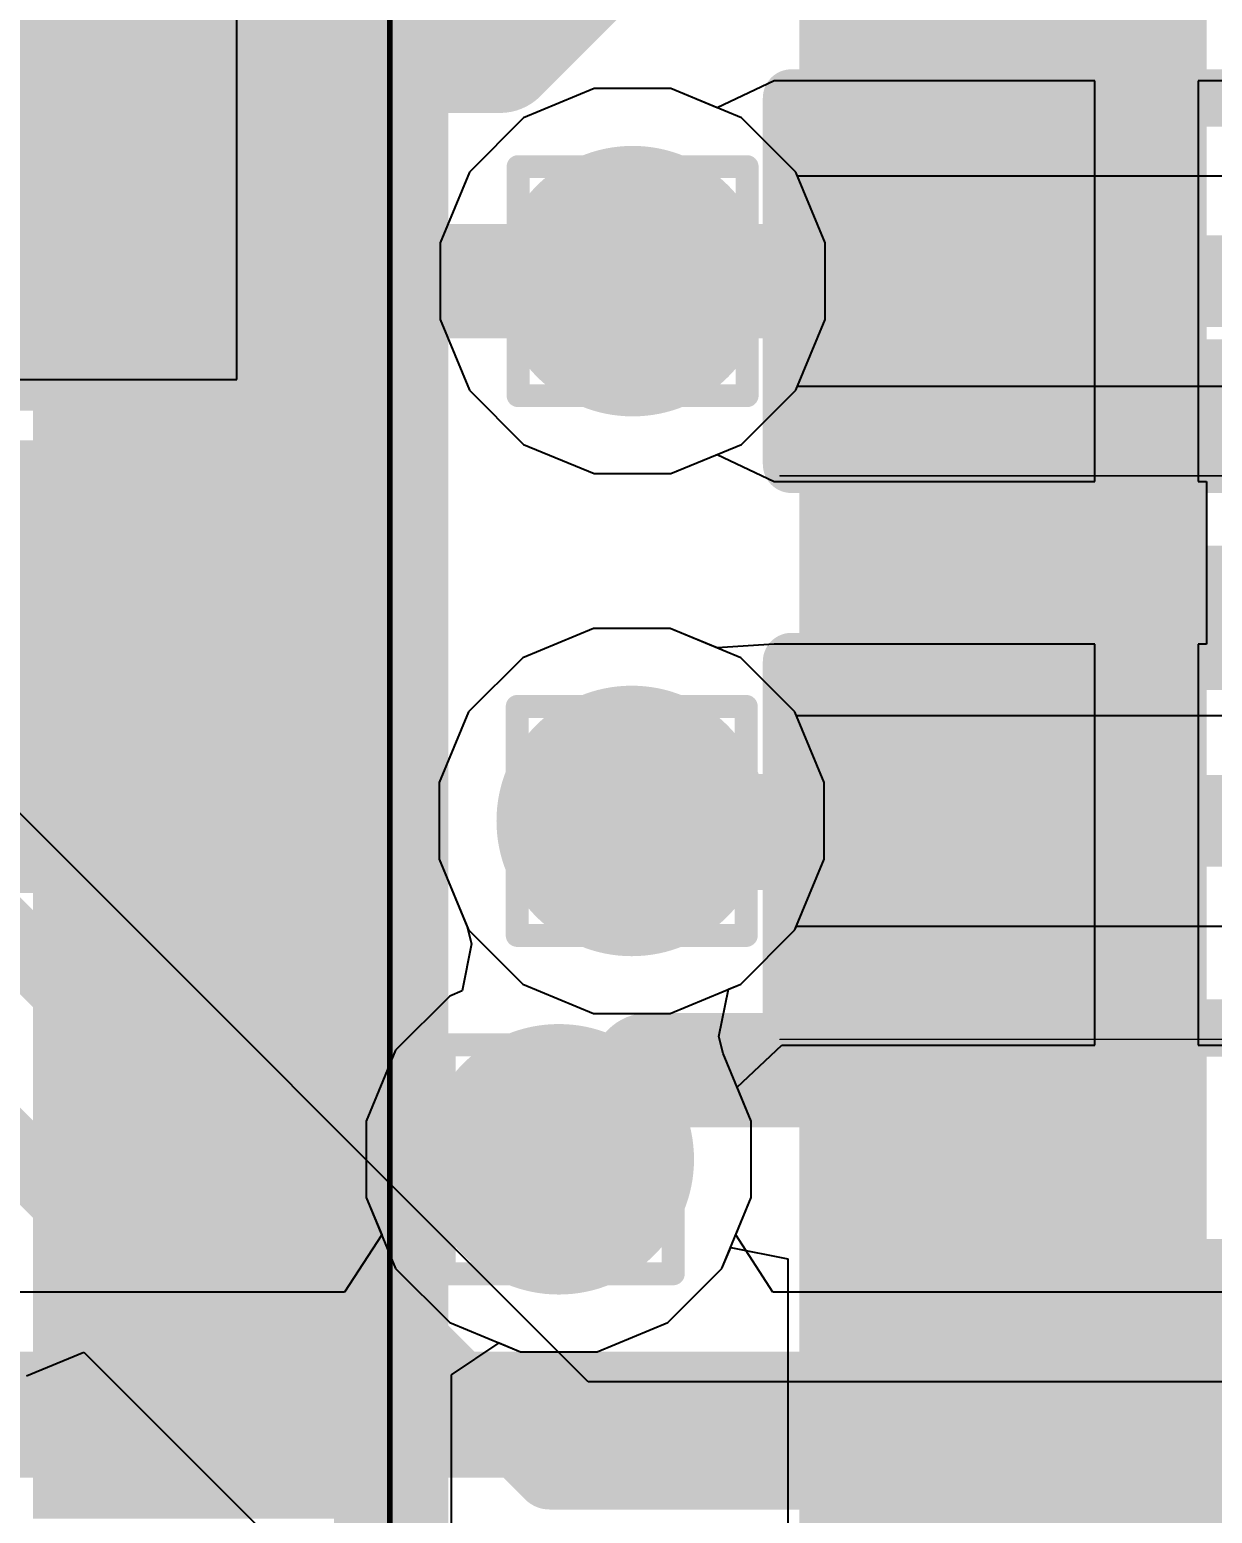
# Model space of a CAD drawing. Header units: inches. Extents: x -11 to 5433, y -4 to 5447.
# Drawn here: x -3.302 to -0.679, y 18.321 to 21.612 of the extents above; entities that cross this region are included whole.
import ezdxf

# ---------------------------------------------------------------- set-up
doc = ezdxf.new("R2010")
doc.units = ezdxf.units.IN
for name, color, linetype in [('Bottom Layer', 5, 'Continuous'), ('Bottom Paste', 16, 'Continuous'), ('Bottom Solder', 6, 'Continuous'), ('Drill Drawing', 1, 'Continuous'), ('Ground', 16, 'Continuous'), ('Mechanical 4', 56, 'Continuous'), ('Power', 76, 'Continuous'), ('Top Layer', 1, 'Continuous'), ('Top Overlay', 2, 'Continuous'), ('Top Paste', 8, 'Continuous'), ('Top Solder', 216, 'Continuous'), ('Via Holes', 16, 'Continuous')]:
    doc.layers.add(name, color=color, linetype=linetype)
doc.styles.add('Arial', font='', dxfattribs={"height": 0.2})
doc.styles.get('Arial').set_extended_font_data('Arial')

# ---------------------------------------------------------------- blocks, each defined once
blk = doc.blocks.new('R___0402_91')
at = {"layer": 'Top Layer'}
for points in [[(-0.6985, -0.3175), (-0.6985, 0.3175), (-0.2413, 0.3175), (-0.2413, -0.3175)], [(0.2413, -0.3175), (0.2413, 0.3175), (0.6985, 0.3175), (0.6985, -0.3175)]]:
    blk.add_hatch(color=1, dxfattribs=at).paths.add_polyline_path(points)
at = {"layer": 'Top Paste'}
for points in [[(-0.6985, -0.3175), (-0.6985, 0.3175), (-0.2413, 0.3175), (-0.2413, -0.3175)], [(0.2413, -0.3175), (0.2413, 0.3175), (0.6985, 0.3175), (0.6985, -0.3175)]]:
    blk.add_hatch(color=8, dxfattribs=at).paths.add_polyline_path(points)
at = {"layer": 'Top Solder'}
for points in [[(-0.7535, -0.3725), (-0.7535, 0.3725), (-0.1863, 0.3725), (-0.1863, -0.3725)], [(0.1863, -0.3725), (0.1863, 0.3725), (0.7535, 0.3725), (0.7535, -0.3725)]]:
    blk.add_hatch(color=216, dxfattribs=at).paths.add_polyline_path(points)
at = {"layer": 'Top Overlay'}
for points in [[(-0.7874, 0.4064, 0.127, 0.127, 0), (0.7874, 0.4064, 0.127, 0.127, 0)], [(-0.7874, -0.4064, 0.127, 0.127, 0), (-0.7874, 0.4064, 0.127, 0.127, 0)], [(0.7874, -0.4064, 0.127, 0.127, 0), (0.7874, 0.4064, 0.127, 0.127, 0)], [(-0.7874, -0.4064, 0.127, 0.127, 0), (0.7874, -0.4064, 0.127, 0.127, 0)], [(-0.8128, -0.4318, 0.00323, 0.00323, 0), (0.8128, -0.4318, 0.00323, 0.00323, 0)]]:
    blk.add_lwpolyline(points, format="xyseb", dxfattribs=at)
for points in [[(-0.8191, 0.4064, 0.0635, 0.0635, 1), (-0.7556, 0.4064, 0.0635, 0.0635, 1)], [(-0.8191, 0.4064, 0.0635, 0.0635, 1), (-0.7556, 0.4064, 0.0635, 0.0635, 1)], [(0.7556, 0.4064, 0.0635, 0.0635, 1), (0.8191, 0.4064, 0.0635, 0.0635, 1)], [(0.7556, 0.4064, 0.0635, 0.0635, 1), (0.8191, 0.4064, 0.0635, 0.0635, 1)], [(-0.8191, -0.4064, 0.0635, 0.0635, 1), (-0.7556, -0.4064, 0.0635, 0.0635, 1)], [(-0.8191, -0.4064, 0.0635, 0.0635, 1), (-0.7556, -0.4064, 0.0635, 0.0635, 1)], [(0.7556, -0.4064, 0.0635, 0.0635, 1), (0.8191, -0.4064, 0.0635, 0.0635, 1)], [(0.7556, -0.4064, 0.0635, 0.0635, 1), (0.8191, -0.4064, 0.0635, 0.0635, 1)], [(-0.8136, -0.4318, 0.00161, 0.00161, 1), (-0.812, -0.4318, 0.00161, 0.00161, 1)], [(0.812, -0.4318, 0.00161, 0.00161, 1), (0.8136, -0.4318, 0.00161, 0.00161, 1)]]:
    blk.add_lwpolyline(points, format="xyseb", close=True, dxfattribs=at)
blk = doc.blocks.new('R___0402_92')
at = {"layer": 'Top Layer'}
for points in [[(-0.6985, -0.3175), (-0.6985, 0.3175), (-0.2413, 0.3175), (-0.2413, -0.3175)], [(0.2413, -0.3175), (0.2413, 0.3175), (0.6985, 0.3175), (0.6985, -0.3175)]]:
    blk.add_hatch(color=1, dxfattribs=at).paths.add_polyline_path(points)
at = {"layer": 'Top Paste'}
for points in [[(-0.6985, -0.3175), (-0.6985, 0.3175), (-0.2413, 0.3175), (-0.2413, -0.3175)], [(0.2413, -0.3175), (0.2413, 0.3175), (0.6985, 0.3175), (0.6985, -0.3175)]]:
    blk.add_hatch(color=8, dxfattribs=at).paths.add_polyline_path(points)
at = {"layer": 'Top Solder'}
for points in [[(-0.7535, -0.3725), (-0.7535, 0.3725), (-0.1863, 0.3725), (-0.1863, -0.3725)], [(0.1863, -0.3725), (0.1863, 0.3725), (0.7535, 0.3725), (0.7535, -0.3725)]]:
    blk.add_hatch(color=216, dxfattribs=at).paths.add_polyline_path(points)
at = {"layer": 'Top Overlay'}
for points in [[(-0.7874, -0.4064, 0.127, 0.127, 0), (-0.7874, 0.4064, 0.127, 0.127, 0)], [(-0.7874, 0.4064, 0.127, 0.127, 0), (0.7874, 0.4064, 0.127, 0.127, 0)], [(0.7874, -0.4064, 0.127, 0.127, 0), (0.7874, 0.4064, 0.127, 0.127, 0)], [(-0.7874, -0.4064, 0.127, 0.127, 0), (0.7874, -0.4064, 0.127, 0.127, 0)], [(-0.8128, -0.4318, 0.00323, 0.00323, 0), (0.8128, -0.4318, 0.00323, 0.00323, 0)]]:
    blk.add_lwpolyline(points, format="xyseb", dxfattribs=at)
for points in [[(-0.8191, 0.4064, 0.0635, 0.0635, 1), (-0.7556, 0.4064, 0.0635, 0.0635, 1)], [(-0.8191, 0.4064, 0.0635, 0.0635, 1), (-0.7556, 0.4064, 0.0635, 0.0635, 1)], [(0.7556, 0.4064, 0.0635, 0.0635, 1), (0.8191, 0.4064, 0.0635, 0.0635, 1)], [(0.7556, 0.4064, 0.0635, 0.0635, 1), (0.8191, 0.4064, 0.0635, 0.0635, 1)], [(-0.8191, -0.4064, 0.0635, 0.0635, 1), (-0.7556, -0.4064, 0.0635, 0.0635, 1)], [(-0.8191, -0.4064, 0.0635, 0.0635, 1), (-0.7556, -0.4064, 0.0635, 0.0635, 1)], [(0.7556, -0.4064, 0.0635, 0.0635, 1), (0.8191, -0.4064, 0.0635, 0.0635, 1)], [(0.7556, -0.4064, 0.0635, 0.0635, 1), (0.8191, -0.4064, 0.0635, 0.0635, 1)], [(-0.8136, -0.4318, 0.00161, 0.00161, 1), (-0.812, -0.4318, 0.00161, 0.00161, 1)], [(0.812, -0.4318, 0.00161, 0.00161, 1), (0.8136, -0.4318, 0.00161, 0.00161, 1)]]:
    blk.add_lwpolyline(points, format="xyseb", close=True, dxfattribs=at)
blk = doc.blocks.new('12401832E402A_B_152')
at = {"layer": 'Bottom Layer'}
for points in [[(-1.85, -1.88), (-1.85, -2.58), (-2.15, -2.58), (-2.15, -1.88)], [(-1.35, -1.88), (-1.35, -2.58), (-1.65, -2.58), (-1.65, -1.88)], [(-0.85, -1.88), (-0.85, -2.58), (-1.15, -2.58), (-1.15, -1.88)], [(-0.35, -1.88), (-0.35, -2.58), (-0.65, -2.58), (-0.65, -1.88)], [(0.15, -1.88), (0.15, -2.58), (-0.15, -2.58), (-0.15, -1.88)], [(0.65, -1.88), (0.65, -2.58), (0.35, -2.58), (0.35, -1.88)], [(1.15, -1.88), (1.15, -2.58), (0.85, -2.58), (0.85, -1.88)], [(-2.1, -3.58), (-2.1, -4.28), (-2.4, -4.28), (-2.4, -3.58)], [(-1.6, -3.58), (-1.6, -4.28), (-1.9, -4.28), (-1.9, -3.58)], [(-1.1, -3.58), (-1.1, -4.28), (-1.4, -4.28), (-1.4, -3.58)], [(-0.6, -3.58), (-0.6, -4.28), (-0.9, -4.28), (-0.9, -3.58)], [(-0.1, -3.58), (-0.1, -4.28), (-0.4, -4.28), (-0.4, -3.58)], [(0.4, -3.58), (0.4, -4.28), (0.1, -4.28), (0.1, -3.58)], [(0.9, -3.58), (0.9, -4.28), (0.6, -4.28), (0.6, -3.58)]]:
    blk.add_hatch(color=5, dxfattribs=at).paths.add_polyline_path(points)
at = {"layer": 'Bottom Paste'}
for points in [[(-1.85, -1.88), (-1.85, -2.58), (-2.15, -2.58), (-2.15, -1.88)], [(-1.35, -1.88), (-1.35, -2.58), (-1.65, -2.58), (-1.65, -1.88)], [(-0.85, -1.88), (-0.85, -2.58), (-1.15, -2.58), (-1.15, -1.88)], [(-0.35, -1.88), (-0.35, -2.58), (-0.65, -2.58), (-0.65, -1.88)], [(0.15, -1.88), (0.15, -2.58), (-0.15, -2.58), (-0.15, -1.88)], [(0.65, -1.88), (0.65, -2.58), (0.35, -2.58), (0.35, -1.88)], [(1.15, -1.88), (1.15, -2.58), (0.85, -2.58), (0.85, -1.88)], [(-2.1, -3.58), (-2.1, -4.28), (-2.4, -4.28), (-2.4, -3.58)], [(-1.6, -3.58), (-1.6, -4.28), (-1.9, -4.28), (-1.9, -3.58)], [(-1.1, -3.58), (-1.1, -4.28), (-1.4, -4.28), (-1.4, -3.58)], [(-0.6, -3.58), (-0.6, -4.28), (-0.9, -4.28), (-0.9, -3.58)], [(-0.1, -3.58), (-0.1, -4.28), (-0.4, -4.28), (-0.4, -3.58)], [(0.4, -3.58), (0.4, -4.28), (0.1, -4.28), (0.1, -3.58)], [(0.9, -3.58), (0.9, -4.28), (0.6, -4.28), (0.6, -3.58)]]:
    blk.add_hatch(color=16, dxfattribs=at).paths.add_polyline_path(points)
at = {"layer": 'Bottom Solder'}
for points in [[(-1.7484, -1.7784), (-1.7484, -2.6816), (-2.2516, -2.6816), (-2.2516, -1.7784)], [(-1.2484, -1.7784), (-1.2484, -2.6816), (-1.7516, -2.6816), (-1.7516, -1.7784)], [(-0.7484, -1.7784), (-0.7484, -2.6816), (-1.2516, -2.6816), (-1.2516, -1.7784)], [(-0.2484, -1.7784), (-0.2484, -2.6816), (-0.7516, -2.6816), (-0.7516, -1.7784)], [(0.2516, -1.7784), (0.2516, -2.6816), (-0.2516, -2.6816), (-0.2516, -1.7784)], [(0.7516, -1.7784), (0.7516, -2.6816), (0.2484, -2.6816), (0.2484, -1.7784)], [(1.2516, -1.7784), (1.2516, -2.6816), (0.7484, -2.6816), (0.7484, -1.7784)], [(-1.9984, -3.4784), (-1.9984, -4.3816), (-2.5016, -4.3816), (-2.5016, -3.4784)], [(-1.4984, -3.4784), (-1.4984, -4.3816), (-2.0016, -4.3816), (-2.0016, -3.4784)], [(-0.9984, -3.4784), (-0.9984, -4.3816), (-1.5016, -4.3816), (-1.5016, -3.4784)], [(-0.4984, -3.4784), (-0.4984, -4.3816), (-1.0016, -4.3816), (-1.0016, -3.4784)], [(0.0016, -3.4784), (0.0016, -4.3816), (-0.5016, -4.3816), (-0.5016, -3.4784)], [(0.5016, -3.4784), (0.5016, -4.3816), (-0.0016, -4.3816), (-0.0016, -3.4784)], [(1.0016, -3.4784), (1.0016, -4.3816), (0.4984, -4.3816), (0.4984, -3.4784)], [(1.5016, -3.4784), (1.5016, -4.3816), (0.9984, -4.3816), (0.9984, -3.4784)]]:
    blk.add_hatch(color=6, dxfattribs=at).paths.add_polyline_path(points)
blk = doc.blocks.new('SOD_523_161')
at = {"layer": 'Top Layer'}
for points in [[(-0.9, 0.35), (-0.3, 0.35), (-0.3, -0.35), (-0.9, -0.35)], [(0.3, 0.35), (0.9, 0.35), (0.9, -0.35), (0.3, -0.35)]]:
    blk.add_hatch(color=1, dxfattribs=at).paths.add_polyline_path(points)
at = {"layer": 'Top Overlay'}
for points in [[(0.6602, 0.356), (1.4222, 0.356), (1.4222, 0.5338), (0.6602, 0.5338)], [(0.9396, -0.3806), (1.4222, -0.3806), (1.4222, 0.3814), (0.9396, 0.3814)], [(0.6601, -0.533), (1.4221, -0.533), (1.4221, -0.3552), (0.6601, -0.3552)]]:
    blk.add_hatch(color=2, dxfattribs=at).paths.add_polyline_path(points)
at = {"layer": 'Top Paste'}
for points in [[(-0.9, 0.35), (-0.3, 0.35), (-0.3, -0.35), (-0.9, -0.35)], [(0.3, 0.35), (0.9, 0.35), (0.9, -0.35), (0.3, -0.35)]]:
    blk.add_hatch(color=8, dxfattribs=at).paths.add_polyline_path(points)
at = {"layer": 'Top Solder'}
for points in [[(-1.0016, 0.4516), (-0.1984, 0.4516), (-0.1984, -0.4516), (-1.0016, -0.4516)], [(0.1984, 0.4516), (1.0016, 0.4516), (1.0016, -0.4516), (0.1984, -0.4516)]]:
    blk.add_hatch(color=216, dxfattribs=at).paths.add_polyline_path(points)
at = {"layer": 'Top Overlay'}
for points in [[(-0.6096, 0.4826, 0.127, 0.127, 0), (0.6604, 0.4826, 0.127, 0.127, 0)], [(-0.6096, 0.4318, 0.127, 0.127, 0), (-0.6096, 0.4818, 0.127, 0.127, 0)], [(-0.6096, -0.4818, 0.127, 0.127, 0), (-0.6096, -0.4318, 0.127, 0.127, 0)], [(-0.6096, -0.4826, 0.127, 0.127, 0), (0.6604, -0.4826, 0.127, 0.127, 0)]]:
    blk.add_lwpolyline(points, format="xyseb", dxfattribs=at)
for points in [[(-0.6413, 0.4826, 0.0635, 0.0635, 1), (-0.5778, 0.4826, 0.0635, 0.0635, 1)], [(-0.6413, 0.4818, 0.0635, 0.0635, 1), (-0.5778, 0.4818, 0.0635, 0.0635, 1)], [(0.6287, 0.4826, 0.0635, 0.0635, 1), (0.6921, 0.4826, 0.0635, 0.0635, 1)], [(-0.6413, 0.4318, 0.0635, 0.0635, 1), (-0.5778, 0.4318, 0.0635, 0.0635, 1)], [(-0.6413, -0.4318, 0.0635, 0.0635, 1), (-0.5778, -0.4318, 0.0635, 0.0635, 1)], [(-0.6413, -0.4818, 0.0635, 0.0635, 1), (-0.5778, -0.4818, 0.0635, 0.0635, 1)], [(-0.6413, -0.4826, 0.0635, 0.0635, 1), (-0.5778, -0.4826, 0.0635, 0.0635, 1)], [(0.6287, -0.4826, 0.0635, 0.0635, 1), (0.6921, -0.4826, 0.0635, 0.0635, 1)]]:
    blk.add_lwpolyline(points, format="xyseb", close=True, dxfattribs=at)

msp = doc.modelspace()

# ---------------------------------------------------------------- hatches: boundary and pattern name
at = {"layer": 'Bottom Layer'}
h = msp.add_hatch(color=5, dxfattribs=at)
edge = h.paths.add_edge_path()
edge.add_arc((-1.9645, 21.0545), 0.3, 0, 360)
h = msp.add_hatch(color=5, dxfattribs=at)
edge = h.paths.add_edge_path()
edge.add_arc((-1.9664, 19.8572), 0.3, 0, 360)
h = msp.add_hatch(color=5, dxfattribs=at)
edge = h.paths.add_edge_path()
edge.add_arc((-2.1283, 19.1067), 0.3, 0, 360)
at = {"layer": 'Ground'}
h = msp.add_hatch(color=16, dxfattribs=at)
edge = h.paths.add_edge_path()
edge.add_arc((-1.9645, 21.0545), 0.3, 0, 360)
h = msp.add_hatch(color=16, dxfattribs=at)
edge = h.paths.add_edge_path()
edge.add_arc((-1.9664, 19.8572), 0.3, 0, 360)
h = msp.add_hatch(color=16, dxfattribs=at)
edge = h.paths.add_edge_path()
edge.add_arc((-2.1283, 19.1067), 0.3, 0, 360)
at = {"layer": 'Power'}
h = msp.add_hatch(color=76, dxfattribs=at)
edge = h.paths.add_edge_path()
edge.add_arc((-1.9645, 21.0545), 0.3, 0, 360)
h = msp.add_hatch(color=76, dxfattribs=at)
edge = h.paths.add_edge_path()
edge.add_arc((-1.9664, 19.8572), 0.3, 0, 360)
h = msp.add_hatch(color=76, dxfattribs=at)
edge = h.paths.add_edge_path()
edge.add_arc((-2.1283, 19.1067), 0.3, 0, 360)
at = {"layer": 'Top Layer'}
h = msp.add_hatch(color=1, dxfattribs=at)
edge = h.paths.add_edge_path()
edge.add_arc((-1.9645, 21.0545), 0.3, 0, 360)
h = msp.add_hatch(color=1, dxfattribs=at)
edge = h.paths.add_edge_path()
edge.add_arc((-1.9664, 19.8572), 0.3, 0, 360)
h = msp.add_hatch(color=1, dxfattribs=at)
edge = h.paths.add_edge_path()
edge.add_arc((-2.1283, 19.1067), 0.3, 0, 360)
at = {"layer": 'Via Holes'}
h = msp.add_hatch(color=7, dxfattribs=at)
edge = h.paths.add_edge_path()
edge.add_arc((-1.9645, 21.0545), 0.15, 0, 360)
h = msp.add_hatch(color=7, dxfattribs=at)
edge = h.paths.add_edge_path()
edge.add_arc((-1.9664, 19.8572), 0.15, 0, 360)
h = msp.add_hatch(color=7, dxfattribs=at)
edge = h.paths.add_edge_path()
edge.add_arc((-2.1283, 19.1067), 0.15, 0, 360)

# ---------------------------------------------------------------- linework, layer by layer
at = {"layer": 'Bottom Layer'}
for p, q in [((-1.7663, 18.8648), (-1.747, 18.9114)), ((-1.747, 18.9114), (-1.62, 18.8861)), ((-1.8864, 18.7447), (-1.7663, 18.8648)), ((-1.62, 18.8861), (-1.62, 18.0344)), ((-2.0434, 18.6797), (-1.8864, 18.7447)), ((-2.366, 18.6287), (-2.2604, 18.6993)), ((-2.2604, 18.6993), (-2.2132, 18.6797)), ((-2.2132, 18.6797), (-2.0434, 18.6797)), ((-2.366, 17.7844), (-2.366, 18.6287))]:
    msp.add_line(p, q, dxfattribs=at)
for points in [[(-2.2588, 21.5545, 0.254, 0.254, 0), (-2.0088, 21.8045, 0.254, 0.254, 0)], [(-3.4859, 21.5614, 0.254, 0.254, 0), (-2.843, 21.5614, 0.254, 0.254, 0)], [(-2.843, 21.5545, 0.254, 0.254, 0), (-2.2588, 21.5545, 0.254, 0.254, 0)], [(-2.7028, 21.0545, 0.254, 0.254, 0), (-1.9645, 21.0545, 0.254, 0.254, 0)], [(-1.0488, 20.8045, 0.2794, 0.2794, 0), (-0.9361, 20.8045, 0.2794, 0.2794, 0)], [(-0.9361, 20.8045, 0.2794, 0.2794, 0), (-0.9171, 20.7854, 0.2794, 0.2794, 0)], [(-0.9171, 20.7854, 0.2794, 0.2794, 0), (4.9592, 20.7854, 0.2794, 0.2794, 0)], [(-3.8451, 20.5614, 0.2794, 0.2794, 0), (-2.843, 20.5614, 0.2794, 0.2794, 0)], [(-1.0488, 20.3045, 0.2794, 0.2794, 0), (-1.0315, 20.3217, 0.2794, 0.2794, 0)], [(-1.0315, 20.3217, 0.2794, 0.2794, 0), (-0.9121, 20.3217, 0.2794, 0.2794, 0)], [(-0.9121, 20.3217, 0.2794, 0.2794, 0), (-0.9056, 20.3282, 0.2794, 0.2794, 0)], [(-0.9056, 20.3282, 0.2794, 0.2794, 0), (4.7698, 20.3282, 0.2794, 0.2794, 0)], [(-4.0086, 20.0782, 0.2794, 0.2794, 0), (-2.8599, 20.0782, 0.2794, 0.2794, 0)], [(-2.8599, 20.0782, 0.2794, 0.2794, 0), (-2.843, 20.0614, 0.2794, 0.2794, 0)], [(-1.9664, 19.8572, 0.254, 0.254, 0), (-1.9435, 19.8343, 0.254, 0.254, 0)], [(-1.9435, 19.8343, 0.254, 0.254, 0), (-1.0786, 19.8343, 0.254, 0.254, 0)], [(-1.0786, 19.8343, 0.254, 0.254, 0), (-1.0488, 19.8045, 0.254, 0.254, 0)], [(-2.1268, 19.1067, 0.254, 0.254, 0), (-1.9291, 19.3045, 0.254, 0.254, 0)], [(-1.9291, 19.3045, 0.254, 0.254, 0), (-1.0488, 19.3045, 0.254, 0.254, 0)], [(-2.1283, 19.1067, 0.254, 0.254, 0), (-2.1268, 19.1067, 0.254, 0.254, 0)], [(-2.843, 19.0545, 0.254, 0.254, 0), (-2.1283, 19.0545, 0.254, 0.254, 0)], [(-1.143, 18.8114, 0.2794, 0.2794, 0), (-1.1216, 18.79, 0.2794, 0.2794, 0)], [(-1.1216, 18.79, 0.2794, 0.2794, 0), (-0.2133, 18.79, 0.2794, 0.2794, 0)], [(-2.8644, 18.54, 0.2794, 0.2794, 0), (-2.843, 18.5614, 0.2794, 0.2794, 0)], [(-3.601, 18.54, 0.2794, 0.2794, 0), (-2.8644, 18.54, 0.2794, 0.2794, 0)], [(-1.143, 18.3114, 0.2794, 0.2794, 0), (-1.1216, 18.3328, 0.2794, 0.2794, 0)], [(-1.1216, 18.3328, 0.2794, 0.2794, 0), (-0.2133, 18.3328, 0.2794, 0.2794, 0)]]:
    msp.add_lwpolyline(points, format="xyseb", dxfattribs=at)
for points in [[(-2.9065, 21.5614, 0.127, 0.127, 1), (-2.7795, 21.5614, 0.127, 0.127, 1)], [(-2.9065, 21.5545, 0.127, 0.127, 1), (-2.7795, 21.5545, 0.127, 0.127, 1)], [(-2.3223, 21.5545, 0.127, 0.127, 1), (-2.1953, 21.5545, 0.127, 0.127, 1)], [(-2.3223, 21.5545, 0.127, 0.127, 1), (-2.1953, 21.5545, 0.127, 0.127, 1)], [(-2.7663, 21.0545, 0.127, 0.127, 1), (-2.6393, 21.0545, 0.127, 0.127, 1)], [(-2.028, 21.0545, 0.127, 0.127, 1), (-1.901, 21.0545, 0.127, 0.127, 1)], [(-1.1186, 20.8045, 0.1397, 0.1397, 1), (-0.9789, 20.8045, 0.1397, 0.1397, 1)], [(-1.0059, 20.8045, 0.1397, 0.1397, 1), (-0.8662, 20.8045, 0.1397, 0.1397, 1)], [(-1.0059, 20.8045, 0.1397, 0.1397, 1), (-0.8662, 20.8045, 0.1397, 0.1397, 1)], [(-0.9869, 20.7854, 0.1397, 0.1397, 1), (-0.8472, 20.7854, 0.1397, 0.1397, 1)], [(-0.9869, 20.7854, 0.1397, 0.1397, 1), (-0.8472, 20.7854, 0.1397, 0.1397, 1)], [(-2.9129, 20.5614, 0.1397, 0.1397, 1), (-2.7732, 20.5614, 0.1397, 0.1397, 1)], [(-1.1186, 20.3045, 0.1397, 0.1397, 1), (-0.9789, 20.3045, 0.1397, 0.1397, 1)], [(-1.1014, 20.3217, 0.1397, 0.1397, 1), (-0.9617, 20.3217, 0.1397, 0.1397, 1)], [(-1.1014, 20.3217, 0.1397, 0.1397, 1), (-0.9617, 20.3217, 0.1397, 0.1397, 1)], [(-0.982, 20.3217, 0.1397, 0.1397, 1), (-0.8423, 20.3217, 0.1397, 0.1397, 1)], [(-0.982, 20.3217, 0.1397, 0.1397, 1), (-0.8423, 20.3217, 0.1397, 0.1397, 1)], [(-0.9755, 20.3282, 0.1397, 0.1397, 1), (-0.8358, 20.3282, 0.1397, 0.1397, 1)], [(-0.9755, 20.3282, 0.1397, 0.1397, 1), (-0.8358, 20.3282, 0.1397, 0.1397, 1)], [(-2.9297, 20.0782, 0.1397, 0.1397, 1), (-2.79, 20.0782, 0.1397, 0.1397, 1)], [(-2.9297, 20.0782, 0.1397, 0.1397, 1), (-2.79, 20.0782, 0.1397, 0.1397, 1)], [(-2.9129, 20.0614, 0.1397, 0.1397, 1), (-2.7732, 20.0614, 0.1397, 0.1397, 1)], [(-2.0299, 19.8572, 0.127, 0.127, 1), (-1.9029, 19.8572, 0.127, 0.127, 1)], [(-2.007, 19.8343, 0.127, 0.127, 1), (-1.88, 19.8343, 0.127, 0.127, 1)], [(-2.007, 19.8343, 0.127, 0.127, 1), (-1.88, 19.8343, 0.127, 0.127, 1)], [(-1.1421, 19.8343, 0.127, 0.127, 1), (-1.0151, 19.8343, 0.127, 0.127, 1)], [(-1.1421, 19.8343, 0.127, 0.127, 1), (-1.0151, 19.8343, 0.127, 0.127, 1)], [(-1.1123, 19.8045, 0.127, 0.127, 1), (-0.9853, 19.8045, 0.127, 0.127, 1)], [(-1.9926, 19.3045, 0.127, 0.127, 1), (-1.8656, 19.3045, 0.127, 0.127, 1)], [(-1.9926, 19.3045, 0.127, 0.127, 1), (-1.8656, 19.3045, 0.127, 0.127, 1)], [(-1.1123, 19.3045, 0.127, 0.127, 1), (-0.9853, 19.3045, 0.127, 0.127, 1)], [(-2.1918, 19.1067, 0.127, 0.127, 1), (-2.0648, 19.1067, 0.127, 0.127, 1)], [(-2.1903, 19.1067, 0.127, 0.127, 1), (-2.0633, 19.1067, 0.127, 0.127, 1)], [(-2.1903, 19.1067, 0.127, 0.127, 1), (-2.0633, 19.1067, 0.127, 0.127, 1)], [(-2.9065, 19.0545, 0.127, 0.127, 1), (-2.7795, 19.0545, 0.127, 0.127, 1)], [(-2.1918, 19.0545, 0.127, 0.127, 1), (-2.0648, 19.0545, 0.127, 0.127, 1)], [(-1.2129, 18.8114, 0.1397, 0.1397, 1), (-1.0732, 18.8114, 0.1397, 0.1397, 1)], [(-1.1915, 18.79, 0.1397, 0.1397, 1), (-1.0518, 18.79, 0.1397, 0.1397, 1)], [(-1.1915, 18.79, 0.1397, 0.1397, 1), (-1.0518, 18.79, 0.1397, 0.1397, 1)], [(-2.9129, 18.5614, 0.1397, 0.1397, 1), (-2.7732, 18.5614, 0.1397, 0.1397, 1)], [(-2.9343, 18.54, 0.1397, 0.1397, 1), (-2.7946, 18.54, 0.1397, 0.1397, 1)], [(-2.9343, 18.54, 0.1397, 0.1397, 1), (-2.7946, 18.54, 0.1397, 0.1397, 1)], [(-1.1915, 18.3328, 0.1397, 0.1397, 1), (-1.0518, 18.3328, 0.1397, 0.1397, 1)], [(-1.1915, 18.3328, 0.1397, 0.1397, 1), (-1.0518, 18.3328, 0.1397, 0.1397, 1)], [(-1.2129, 18.3114, 0.1397, 0.1397, 1), (-1.0732, 18.3114, 0.1397, 0.1397, 1)]]:
    msp.add_lwpolyline(points, format="xyseb", close=True, dxfattribs=at)
at = {"layer": 'Drill Drawing'}
for points in [[(-2.2185, 21.3085, 0.0508, 0.0508, 0), (-1.7105, 21.3085, 0.0508, 0.0508, 0)], [(-2.2185, 20.8005, 0.0508, 0.0508, 0), (-2.2185, 21.3085, 0.0508, 0.0508, 0)], [(-1.7105, 20.8005, 0.0508, 0.0508, 0), (-1.7105, 21.3085, 0.0508, 0.0508, 0)], [(-2.1169, 21.2069, 0.0508, 0.0508, 0), (-1.8121, 21.2069, 0.0508, 0.0508, 0)], [(-2.1169, 20.9021, 0.0508, 0.0508, 0), (-2.1169, 21.2069, 0.0508, 0.0508, 0)], [(-1.8121, 20.9021, 0.0508, 0.0508, 0), (-1.8121, 21.2069, 0.0508, 0.0508, 0)], [(-2.1169, 20.9021, 0.0508, 0.0508, 0), (-1.8121, 20.9021, 0.0508, 0.0508, 0)], [(-2.2185, 20.8005, 0.0508, 0.0508, 0), (-1.7105, 20.8005, 0.0508, 0.0508, 0)], [(-2.2204, 20.1112, 0.0508, 0.0508, 0), (-1.7124, 20.1112, 0.0508, 0.0508, 0)], [(-2.2204, 19.6032, 0.0508, 0.0508, 0), (-2.2204, 20.1112, 0.0508, 0.0508, 0)], [(-1.7124, 19.6032, 0.0508, 0.0508, 0), (-1.7124, 20.1112, 0.0508, 0.0508, 0)], [(-2.1188, 20.0096, 0.0508, 0.0508, 0), (-1.814, 20.0096, 0.0508, 0.0508, 0)], [(-2.1188, 19.7048, 0.0508, 0.0508, 0), (-2.1188, 20.0096, 0.0508, 0.0508, 0)], [(-1.814, 19.7048, 0.0508, 0.0508, 0), (-1.814, 20.0096, 0.0508, 0.0508, 0)], [(-2.1188, 19.7048, 0.0508, 0.0508, 0), (-1.814, 19.7048, 0.0508, 0.0508, 0)], [(-2.2204, 19.6032, 0.0508, 0.0508, 0), (-1.7124, 19.6032, 0.0508, 0.0508, 0)], [(-2.3823, 19.3607, 0.0508, 0.0508, 0), (-1.8743, 19.3607, 0.0508, 0.0508, 0)], [(-2.3823, 18.8527, 0.0508, 0.0508, 0), (-2.3823, 19.3607, 0.0508, 0.0508, 0)], [(-1.8743, 18.8527, 0.0508, 0.0508, 0), (-1.8743, 19.3607, 0.0508, 0.0508, 0)], [(-2.2807, 19.2591, 0.0508, 0.0508, 0), (-1.9759, 19.2591, 0.0508, 0.0508, 0)], [(-2.2807, 18.9543, 0.0508, 0.0508, 0), (-2.2807, 19.2591, 0.0508, 0.0508, 0)], [(-1.9759, 18.9543, 0.0508, 0.0508, 0), (-1.9759, 19.2591, 0.0508, 0.0508, 0)], [(-2.2807, 18.9543, 0.0508, 0.0508, 0), (-1.9759, 18.9543, 0.0508, 0.0508, 0)], [(-2.3823, 18.8527, 0.0508, 0.0508, 0), (-1.8743, 18.8527, 0.0508, 0.0508, 0)]]:
    msp.add_lwpolyline(points, format="xyseb", dxfattribs=at)
for points in [[(-2.2312, 21.3085, 0.0254, 0.0254, 1), (-2.2058, 21.3085, 0.0254, 0.0254, 1)], [(-2.2312, 21.3085, 0.0254, 0.0254, 1), (-2.2058, 21.3085, 0.0254, 0.0254, 1)], [(-1.7232, 21.3085, 0.0254, 0.0254, 1), (-1.6978, 21.3085, 0.0254, 0.0254, 1)], [(-1.7232, 21.3085, 0.0254, 0.0254, 1), (-1.6978, 21.3085, 0.0254, 0.0254, 1)], [(-2.1296, 21.2069, 0.0254, 0.0254, 1), (-2.1042, 21.2069, 0.0254, 0.0254, 1)], [(-2.1296, 21.2069, 0.0254, 0.0254, 1), (-2.1042, 21.2069, 0.0254, 0.0254, 1)], [(-1.8248, 21.2069, 0.0254, 0.0254, 1), (-1.7994, 21.2069, 0.0254, 0.0254, 1)], [(-1.8248, 21.2069, 0.0254, 0.0254, 1), (-1.7994, 21.2069, 0.0254, 0.0254, 1)], [(-2.1296, 20.9021, 0.0254, 0.0254, 1), (-2.1042, 20.9021, 0.0254, 0.0254, 1)], [(-2.1296, 20.9021, 0.0254, 0.0254, 1), (-2.1042, 20.9021, 0.0254, 0.0254, 1)], [(-1.8248, 20.9021, 0.0254, 0.0254, 1), (-1.7994, 20.9021, 0.0254, 0.0254, 1)], [(-1.8248, 20.9021, 0.0254, 0.0254, 1), (-1.7994, 20.9021, 0.0254, 0.0254, 1)], [(-2.2312, 20.8005, 0.0254, 0.0254, 1), (-2.2058, 20.8005, 0.0254, 0.0254, 1)], [(-2.2312, 20.8005, 0.0254, 0.0254, 1), (-2.2058, 20.8005, 0.0254, 0.0254, 1)], [(-1.7232, 20.8005, 0.0254, 0.0254, 1), (-1.6978, 20.8005, 0.0254, 0.0254, 1)], [(-1.7232, 20.8005, 0.0254, 0.0254, 1), (-1.6978, 20.8005, 0.0254, 0.0254, 1)], [(-2.2331, 20.1112, 0.0254, 0.0254, 1), (-2.2077, 20.1112, 0.0254, 0.0254, 1)], [(-2.2331, 20.1112, 0.0254, 0.0254, 1), (-2.2077, 20.1112, 0.0254, 0.0254, 1)], [(-1.7251, 20.1112, 0.0254, 0.0254, 1), (-1.6997, 20.1112, 0.0254, 0.0254, 1)], [(-1.7251, 20.1112, 0.0254, 0.0254, 1), (-1.6997, 20.1112, 0.0254, 0.0254, 1)], [(-2.1315, 20.0096, 0.0254, 0.0254, 1), (-2.1061, 20.0096, 0.0254, 0.0254, 1)], [(-2.1315, 20.0096, 0.0254, 0.0254, 1), (-2.1061, 20.0096, 0.0254, 0.0254, 1)], [(-1.8267, 20.0096, 0.0254, 0.0254, 1), (-1.8013, 20.0096, 0.0254, 0.0254, 1)], [(-1.8267, 20.0096, 0.0254, 0.0254, 1), (-1.8013, 20.0096, 0.0254, 0.0254, 1)], [(-2.1315, 19.7048, 0.0254, 0.0254, 1), (-2.1061, 19.7048, 0.0254, 0.0254, 1)], [(-2.1315, 19.7048, 0.0254, 0.0254, 1), (-2.1061, 19.7048, 0.0254, 0.0254, 1)], [(-1.8267, 19.7048, 0.0254, 0.0254, 1), (-1.8013, 19.7048, 0.0254, 0.0254, 1)], [(-1.8267, 19.7048, 0.0254, 0.0254, 1), (-1.8013, 19.7048, 0.0254, 0.0254, 1)], [(-2.2331, 19.6032, 0.0254, 0.0254, 1), (-2.2077, 19.6032, 0.0254, 0.0254, 1)], [(-2.2331, 19.6032, 0.0254, 0.0254, 1), (-2.2077, 19.6032, 0.0254, 0.0254, 1)], [(-1.7251, 19.6032, 0.0254, 0.0254, 1), (-1.6997, 19.6032, 0.0254, 0.0254, 1)], [(-1.7251, 19.6032, 0.0254, 0.0254, 1), (-1.6997, 19.6032, 0.0254, 0.0254, 1)], [(-2.395, 19.3607, 0.0254, 0.0254, 1), (-2.3696, 19.3607, 0.0254, 0.0254, 1)], [(-2.395, 19.3607, 0.0254, 0.0254, 1), (-2.3696, 19.3607, 0.0254, 0.0254, 1)], [(-1.887, 19.3607, 0.0254, 0.0254, 1), (-1.8616, 19.3607, 0.0254, 0.0254, 1)], [(-1.887, 19.3607, 0.0254, 0.0254, 1), (-1.8616, 19.3607, 0.0254, 0.0254, 1)], [(-2.2934, 19.2591, 0.0254, 0.0254, 1), (-2.268, 19.2591, 0.0254, 0.0254, 1)], [(-2.2934, 19.2591, 0.0254, 0.0254, 1), (-2.268, 19.2591, 0.0254, 0.0254, 1)], [(-1.9886, 19.2591, 0.0254, 0.0254, 1), (-1.9632, 19.2591, 0.0254, 0.0254, 1)], [(-1.9886, 19.2591, 0.0254, 0.0254, 1), (-1.9632, 19.2591, 0.0254, 0.0254, 1)], [(-2.2934, 18.9543, 0.0254, 0.0254, 1), (-2.268, 18.9543, 0.0254, 0.0254, 1)], [(-2.2934, 18.9543, 0.0254, 0.0254, 1), (-2.268, 18.9543, 0.0254, 0.0254, 1)], [(-1.9886, 18.9543, 0.0254, 0.0254, 1), (-1.9632, 18.9543, 0.0254, 0.0254, 1)], [(-1.9886, 18.9543, 0.0254, 0.0254, 1), (-1.9632, 18.9543, 0.0254, 0.0254, 1)], [(-2.395, 18.8527, 0.0254, 0.0254, 1), (-2.3696, 18.8527, 0.0254, 0.0254, 1)], [(-2.395, 18.8527, 0.0254, 0.0254, 1), (-2.3696, 18.8527, 0.0254, 0.0254, 1)], [(-1.887, 18.8527, 0.0254, 0.0254, 1), (-1.8616, 18.8527, 0.0254, 0.0254, 1)], [(-1.887, 18.8527, 0.0254, 0.0254, 1), (-1.8616, 18.8527, 0.0254, 0.0254, 1)]]:
    msp.add_lwpolyline(points, format="xyseb", close=True, dxfattribs=at)
at = {"layer": 'Ground'}
for p, q in [((-2.0495, 21.4815), (-2.2064, 21.4164)), ((-1.8796, 21.4815), (-2.0495, 21.4815)), ((-1.7227, 21.4164), (-1.8796, 21.4815)), ((-2.2064, 21.4164), (-2.3265, 21.2963)), ((-1.6025, 21.2963), (-1.7227, 21.4164)), ((-2.3265, 21.2963), (-2.3915, 21.1394)), ((-1.5989, 21.2875), (-1.6025, 21.2963)), ((3.5079, 21.2875), (-1.5989, 21.2875)), ((-2.3915, 21.1394), (-2.3915, 20.9695)), ((-2.3915, 20.9695), (-2.3265, 20.8126)), ((-2.3265, 20.8126), (-2.2064, 20.6925)), ((-1.7227, 20.6925), (-1.6025, 20.8126)), ((-1.6025, 20.8126), (-1.5989, 20.8214)), ((-1.5989, 20.8214), (3.461, 20.8214)), ((-2.2064, 20.6925), (-2.0495, 20.6275)), ((-1.8796, 20.6275), (-1.7227, 20.6925)), ((-2.0495, 20.6275), (-1.8796, 20.6275)), ((-2.0513, 20.2842), (-2.2082, 20.2192)), ((-1.8814, 20.2842), (-2.0513, 20.2842)), ((-1.7245, 20.2192), (-1.8814, 20.2842)), ((-2.2082, 20.2192), (-2.3284, 20.0991)), ((-1.6044, 20.0991), (-1.7245, 20.2192)), ((-2.3284, 20.0991), (-2.3934, 19.9421)), ((-1.6007, 20.0903), (-1.6044, 20.0991)), ((2.9095, 20.0903), (-1.6007, 20.0903)), ((-2.3934, 19.9421), (-2.3934, 19.7723)), ((-2.3934, 19.7723), (-2.3313, 19.6223)), ((-2.3313, 19.6223), (-2.3217, 19.5849)), ((-1.7245, 19.4952), (-1.6044, 19.6153)), ((-1.6044, 19.6153), (-1.6007, 19.6241)), ((-1.6007, 19.6241), (3.006, 19.6241)), ((-2.3217, 19.5849), (-2.3425, 19.4802)), ((-1.773, 19.379), (-1.7521, 19.4838)), ((-1.7521, 19.4838), (-1.7245, 19.4952)), ((-2.3702, 19.4687), (-2.4903, 19.3486)), ((-2.3425, 19.4802), (-2.3702, 19.4687)), ((-1.7634, 19.3416), (-1.773, 19.379)), ((-2.4903, 19.3486), (-2.5553, 19.1916)), ((-1.7013, 19.1916), (-1.7634, 19.3416)), ((-2.5553, 19.1916), (-2.5553, 19.0218)), ((-1.7013, 19.0218), (-1.7013, 19.1916)), ((-2.5553, 19.0218), (-2.4903, 18.8648)), ((-1.7663, 18.8648), (-1.7013, 19.0218)), ((-2.4903, 18.8648), (-2.3702, 18.7447)), ((-1.8864, 18.7447), (-1.7663, 18.8648)), ((-2.3702, 18.7447), (-2.2132, 18.6797)), ((-2.0434, 18.6797), (-1.8864, 18.7447)), ((-2.2132, 18.6797), (-2.0434, 18.6797))]:
    msp.add_line(p, q, dxfattribs=at)
for points in [[(-1.9645, 21.0545, 0.2032, 0.2032, 0), (3.6044, 21.0545, 0.2032, 0.2032, 0)], [(-1.9664, 19.8572, 0.2032, 0.2032, 0), (3.006, 19.8572, 0.2032, 0.2032, 0)]]:
    msp.add_lwpolyline(points, format="xyseb", dxfattribs=at)
for points in [[(-2.0153, 21.0545, 0.1016, 0.1016, 1), (-1.9137, 21.0545, 0.1016, 0.1016, 1)], [(-2.0172, 19.8572, 0.1016, 0.1016, 1), (-1.9156, 19.8572, 0.1016, 0.1016, 1)]]:
    msp.add_lwpolyline(points, format="xyseb", close=True, dxfattribs=at)
at = {"layer": 'Mechanical 4'}
for points in [[(-2.5, -2.5, 0.254, 0.254, 0), (-2.5, 33.5, 0.254, 0.254, 0)], [(-2.5028, -2.505, 0.0127, 0.0127, 0), (-2.5028, 33.495, 0.0127, 0.0127, 0)]]:
    msp.add_lwpolyline(points, format="xyseb", dxfattribs=at)
at = {"layer": 'Power'}
for p, q in [((-2.0495, 21.4815), (-2.2064, 21.4164)), ((-1.8796, 21.4815), (-2.0495, 21.4815)), ((-1.7227, 21.4164), (-1.8796, 21.4815)), ((-2.2064, 21.4164), (-2.3265, 21.2963)), ((-1.6025, 21.2963), (-1.7227, 21.4164)), ((-2.3265, 21.2963), (-2.3915, 21.1394)), ((-1.5375, 21.1394), (-1.6025, 21.2963)), ((-2.3915, 21.1394), (-2.3915, 20.9695)), ((-1.5375, 20.9695), (-1.5375, 21.1394)), ((-2.3915, 20.9695), (-2.3265, 20.8126)), ((-1.6025, 20.8126), (-1.5375, 20.9695)), ((-2.3265, 20.8126), (-2.2064, 20.6925)), ((-1.7227, 20.6925), (-1.6025, 20.8126)), ((-2.2064, 20.6925), (-2.0495, 20.6275)), ((-1.8796, 20.6275), (-1.7227, 20.6925)), ((-2.063, 18.6132), (-4.0894, 20.6396)), ((-2.0495, 20.6275), (-1.8796, 20.6275)), ((-2.0513, 20.2842), (-2.2082, 20.2192)), ((-1.8814, 20.2842), (-2.0513, 20.2842)), ((-1.7245, 20.2192), (-1.8814, 20.2842)), ((-2.2082, 20.2192), (-2.3284, 20.0991)), ((-1.6044, 20.0991), (-1.7245, 20.2192)), ((-2.3284, 20.0991), (-2.3934, 19.9421)), ((-1.5394, 19.9421), (-1.6044, 20.0991)), ((-2.3934, 19.9421), (-2.3934, 19.7723)), ((-1.5394, 19.7723), (-1.5394, 19.9421)), ((-2.3934, 19.7723), (-2.3284, 19.6153)), ((-1.6044, 19.6153), (-1.5394, 19.7723)), ((-2.3284, 19.6153), (-2.2082, 19.4952)), ((-1.7245, 19.4952), (-1.6044, 19.6153)), ((-2.2082, 19.4952), (-2.0513, 19.4302)), ((-1.8814, 19.4302), (-1.7245, 19.4952)), ((-2.0513, 19.4302), (-1.8814, 19.4302)), ((-3.3089, 18.6265), (-3.1819, 18.6791)), ((-3.1819, 18.6791), (-2.5047, 18.002)), ((1.7296, 18.6132), (-2.063, 18.6132))]:
    msp.add_line(p, q, dxfattribs=at)
for points in [[(-4.6909, 20.9482, 0.1524, 0.1524, 0), (-2.1488, 18.4061, 0.1524, 0.1524, 0)], [(-4.8277, 20.618, 0.1524, 0.1524, 0), (-2.2856, 18.0759, 0.1524, 0.1524, 0)], [(-2.1488, 18.4061, 0.1524, 0.1524, 0), (5.1067, 18.4061, 0.1524, 0.1524, 0)]]:
    msp.add_lwpolyline(points, format="xyseb", dxfattribs=at)
msp.add_lwpolyline([(-2.1869, 18.4061, 0.0762, 0.0762, 1), (-2.1107, 18.4061, 0.0762, 0.0762, 1)], format="xyseb", close=True, dxfattribs=at)
msp.add_lwpolyline([(-2.1869, 18.4061, 0.0762, 0.0762, 1), (-2.1107, 18.4061, 0.0762, 0.0762, 1)], format="xyseb", close=True, dxfattribs=at)
at = {"layer": 'Top Layer'}
for p, q in [((-2.8422, 20.836), (-2.8422, 21.79)), ((-1.6503, 21.499), (-1.7773, 21.4391)), ((-1.6503, 21.499), (-1.6503, 21.499)), ((-0.9391, 21.499), (-1.6503, 21.499)), ((-0.9391, 20.61), (-0.9391, 21.499)), ((0.0007, 21.499), (-0.7105, 21.499)), ((-0.7105, 21.499), (-0.7105, 20.61)), ((-2.0495, 21.4815), (-2.2064, 21.4164)), ((-1.8796, 21.4815), (-2.0495, 21.4815)), ((-1.7773, 21.4391), (-1.8796, 21.4815)), ((-2.2064, 21.4164), (-2.3265, 21.2963)), ((-2.3265, 21.2963), (-2.3915, 21.1394)), ((-2.3915, 21.1394), (-2.3915, 20.9695)), ((-2.3915, 20.9695), (-2.3265, 20.8126)), ((-3.6962, 20.836), (-2.8422, 20.836)), ((-2.3265, 20.8126), (-2.2064, 20.6925)), ((-2.2064, 20.6925), (-2.0495, 20.6275)), ((-1.8796, 20.6275), (-1.7773, 20.6698)), ((-1.7773, 20.6698), (-1.6503, 20.61)), ((-2.0495, 20.6275), (-1.8796, 20.6275)), ((-1.6503, 20.61), (-1.6503, 20.61)), ((-1.6503, 20.61), (-0.9391, 20.61)), ((-0.7105, 20.61), (-0.6916, 20.61)), ((-0.6916, 20.61), (-0.6916, 20.249)), ((-2.0513, 20.2842), (-2.2082, 20.2192)), ((-1.8814, 20.2842), (-2.0513, 20.2842)), ((-1.7773, 20.2411), (-1.8814, 20.2842)), ((-1.6503, 20.249), (-1.7773, 20.2411)), ((-0.9391, 20.249), (-1.6503, 20.249)), ((-1.6503, 20.249), (-1.6503, 20.249)), ((-0.9391, 19.36), (-0.9391, 20.249)), ((-0.6916, 20.249), (-0.7105, 20.249)), ((-0.7105, 20.249), (-0.7105, 19.36)), ((-2.2082, 20.2192), (-2.3284, 20.0991)), ((-2.3284, 20.0991), (-2.3934, 19.9421)), ((-2.3934, 19.9421), (-2.3934, 19.7723)), ((-2.3934, 19.7723), (-2.3313, 19.6223)), ((-2.3313, 19.6223), (-2.3217, 19.5849)), ((-2.3217, 19.5849), (-2.3425, 19.4802)), ((-2.3702, 19.4687), (-2.4903, 19.3486)), ((-2.3425, 19.4802), (-2.3702, 19.4687)), ((-1.7325, 19.267), (-1.6336, 19.36)), ((-1.6336, 19.36), (-0.9391, 19.36)), ((-0.7105, 19.36), (0.0007, 19.36)), ((-2.4903, 19.3486), (-2.5553, 19.1916)), ((-1.7013, 19.1916), (-1.7325, 19.267)), ((-2.5553, 19.1916), (-2.5553, 19.0218)), ((-1.7013, 19.0218), (-1.7013, 19.1916)), ((-2.5553, 19.0218), (-2.521, 18.9389)), ((-1.7356, 18.9389), (-1.7013, 19.0218)), ((-2.521, 18.9389), (-2.6033, 18.8119)), ((-1.6533, 18.8119), (-1.7356, 18.9389)), ((-2.6033, 18.8119), (-3.3305, 18.8119)), ((4.6434, 18.8119), (-1.6533, 18.8119))]:
    msp.add_line(p, q, dxfattribs=at)
for points in [[(-3.7343, 21.313, 0.254, 0.254, 0), (-3.2692, 21.313, 0.254, 0.254, 0)], [(-1.9645, 21.0545, 0.254, 0.254, 0), (-1.2947, 21.0545, 0.254, 0.254, 0)], [(-1.9664, 19.8572, 0.254, 0.254, 0), (-1.94, 19.8308, 0.254, 0.254, 0)], [(-1.94, 19.8308, 0.254, 0.254, 0), (-1.3211, 19.8308, 0.254, 0.254, 0)], [(-1.3211, 19.8308, 0.254, 0.254, 0), (-1.2947, 19.8045, 0.254, 0.254, 0)], [(-3.601, 18.54, 0.2794, 0.2794, 0), (5.0527, 18.54, 0.2794, 0.2794, 0)]]:
    msp.add_lwpolyline(points, format="xyseb", dxfattribs=at)
for points in [[(-3.3327, 21.313, 0.127, 0.127, 1), (-3.2057, 21.313, 0.127, 0.127, 1)], [(-2.028, 21.0545, 0.127, 0.127, 1), (-1.901, 21.0545, 0.127, 0.127, 1)], [(-1.3582, 21.0545, 0.127, 0.127, 1), (-1.2312, 21.0545, 0.127, 0.127, 1)], [(-2.0299, 19.8572, 0.127, 0.127, 1), (-1.9029, 19.8572, 0.127, 0.127, 1)], [(-2.0035, 19.8308, 0.127, 0.127, 1), (-1.8765, 19.8308, 0.127, 0.127, 1)], [(-2.0035, 19.8308, 0.127, 0.127, 1), (-1.8765, 19.8308, 0.127, 0.127, 1)], [(-1.3846, 19.8308, 0.127, 0.127, 1), (-1.2576, 19.8308, 0.127, 0.127, 1)], [(-1.3846, 19.8308, 0.127, 0.127, 1), (-1.2576, 19.8308, 0.127, 0.127, 1)], [(-1.3582, 19.8045, 0.127, 0.127, 1), (-1.2312, 19.8045, 0.127, 0.127, 1)]]:
    msp.add_lwpolyline(points, format="xyseb", close=True, dxfattribs=at)

# ---------------------------------------------------------------- block references
at = {"rotation": 90}
msp.add_blockref('12401832E402A_B_152', (-5.073, 20.5614), dxfattribs=at)
for name, p in [('SOD_523_161', (-3.8692, 21.313)), ('R___0402_92', (-0.8248, 21.0545)), ('R___0402_91', (-0.8248, 19.8045))]:
    msp.add_blockref(name, p)

# ---------------------------------------------------------------- texts
at = {"layer": 'Top Overlay', "style": 'Arial'}
msp.add_text('D15', height=0.762, dxfattribs=at).set_placement((-4.3864, 19.6974))

doc.saveas('drawing.dxf')
